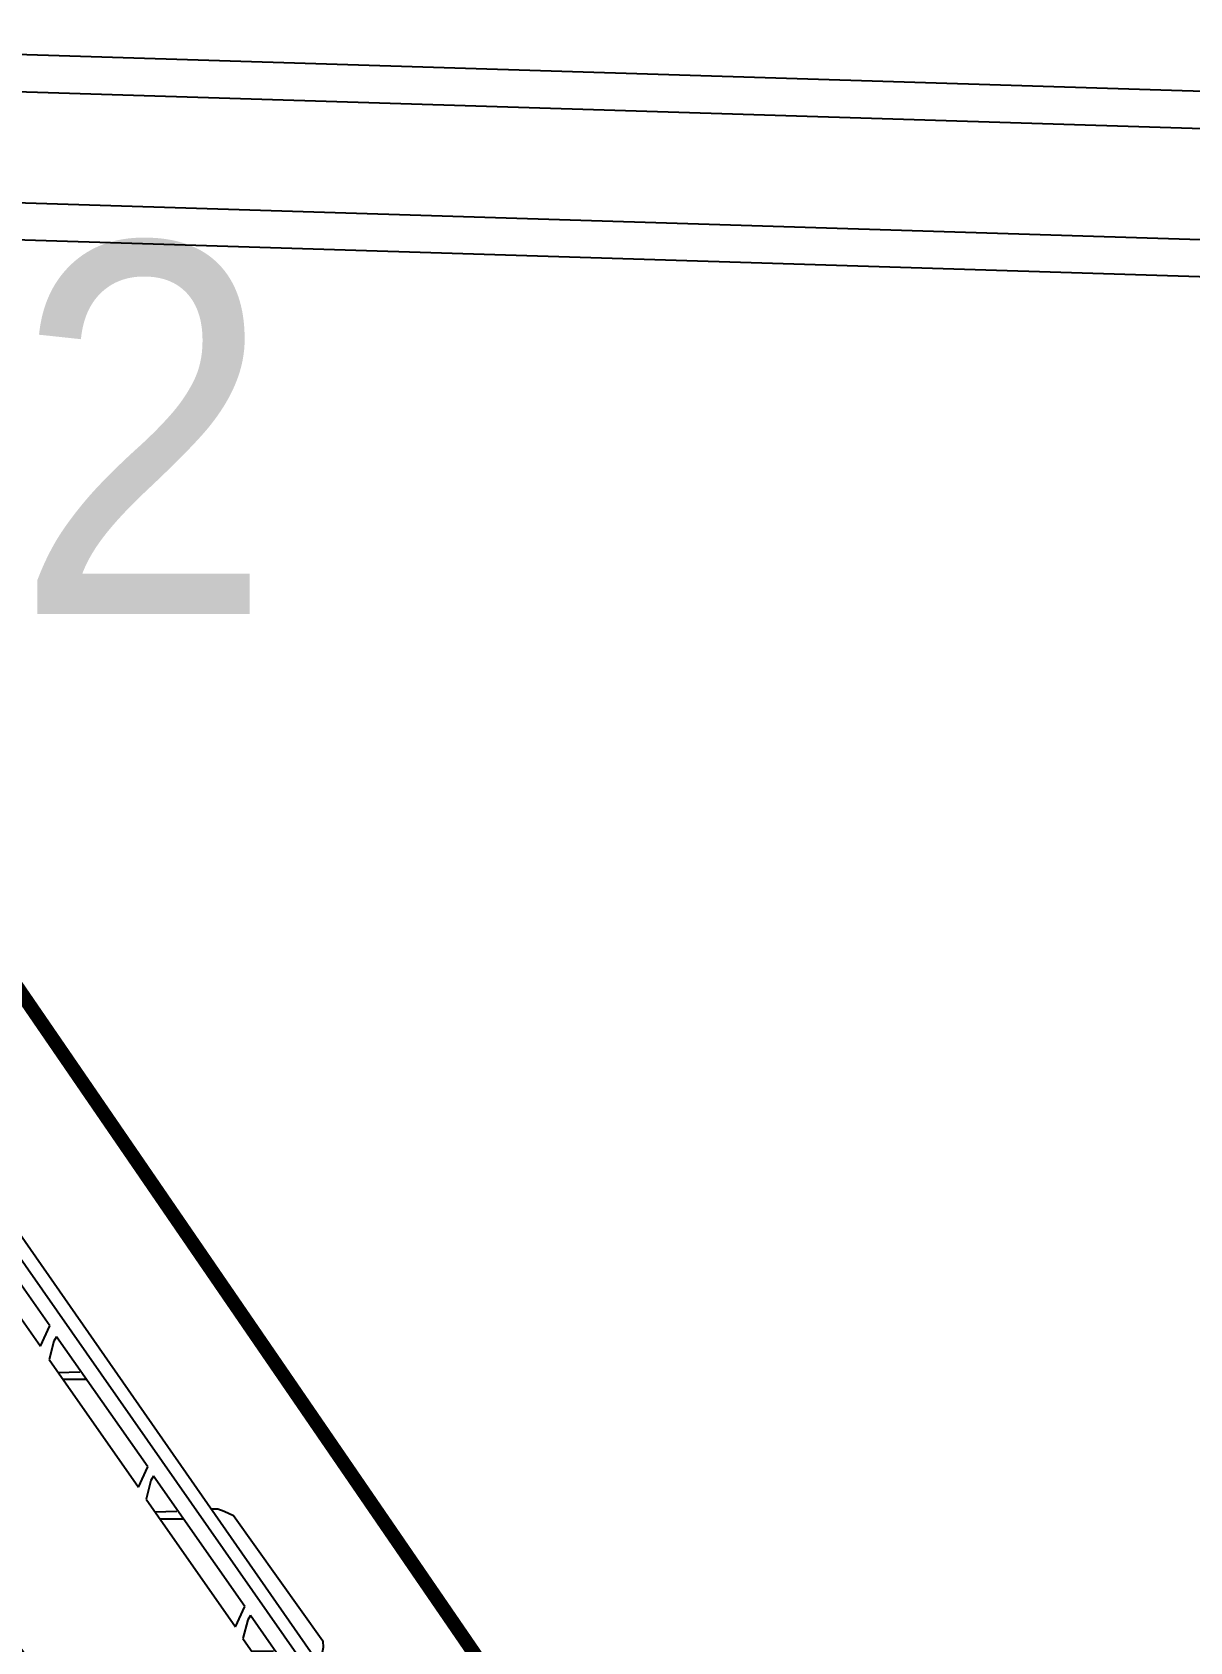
# Model space of a CAD drawing. Header units: millimetres. Extents: x -257704 to 345913, y -114363 to 98547.
# Drawn here: x 223320 to 229560, y -6553 to 2125 of the extents above; entities that cross this region are included whole.
import ezdxf
from ezdxf.enums import TextEntityAlignment as Align

# ---------------------------------------------------------------- set-up
doc = ezdxf.new("R2010")
doc.units = ezdxf.units.MM
doc.header["$LTSCALE"] = 100
doc.header["$MEASUREMENT"] = 0
for name, color, linetype in [('01-BXAS-mat bang tong the san duong$0$A-FUR', 252, 'Continuous'), ('L1-DRAINAGE-LONG_DITCH', 25, 'Continuous'), ('VACH SON PHAN LAN', 7, 'Continuous')]:
    doc.layers.add(name, color=color, linetype=linetype)
doc.styles.add('3A', font='arial.ttf', dxfattribs={"width": 0.9, "height": 3})

# ---------------------------------------------------------------- blocks, each defined once
blk = doc.blocks.new('XE')
at = {"layer": '01-BXAS-mat bang tong the san duong$0$A-FUR'}
for p, q in [((610774.0994550973, 1198014.773549989, -5.212088733334792e-06), (610768.2489066847, 1198004.641243504, -5.212132499340223e-06)), ((610776.2635292388, 1198013.525064123, -5.212095455593171e-06), (610774.0994550973, 1198014.773549989, -5.212088733334792e-06)), ((610774.097405405, 1198014.549811596, -5.212089758352139e-06), (610768.409589322, 1198004.699334048, -5.212132307011172e-06)), ((610774.0020555692, 1198014.604868046, -5.212089461948245e-06), (610776.1659420816, 1198013.35649052, -5.212096183623361e-06)), ((610774.1788715214, 1198014.163248725, -5.212091568494761e-06), (610774.131535417, 1198013.738450954, -5.21209349460903e-06)), ((610774.1788715214, 1198014.163248725, -5.212091568494761e-06), (610774.2987727704, 1198014.132518597, -5.212091568494761e-06)), ((610774.2987727704, 1198014.132518597, -5.21209176466333e-06), (610774.3584740718, 1198014.114212175, -5.21209176466333e-06)), ((610774.2987727704, 1198014.132518597, -5.21209176466333e-06), (610774.2987727704, 1198014.132518597, -5.21209176466333e-06)), ((610774.308536293, 1198014.219721894, -5.212091369288245e-06), (610774.366740713, 1198014.198584395, -5.212091369288245e-06)), ((610774.308536293, 1198014.219721894, -5.212091369288245e-06), (610774.308536293, 1198014.219721894, -5.212091369288245e-06)), ((610774.6947033032, 1198013.984887658, -5.212092624088512e-06), (610774.308536293, 1198014.219721894, -5.212091369288245e-06)), ((610774.3584740718, 1198014.114212175, -5.212091876120442e-06), (610774.4201712547, 1198014.099063145, -5.212091876120442e-06)), ((610774.3584740718, 1198014.114212175, -5.212091876120442e-06), (610774.3584740718, 1198014.114212175, -5.212091876120442e-06)), ((610774.366740713, 1198014.198584395, -5.212091493037571e-06), (610774.4246284645, 1198014.177168576, -5.212091493037571e-06)), ((610774.366740713, 1198014.198584395, -5.212091493037571e-06), (610774.366740713, 1198014.198584395, -5.212091493037571e-06)), ((610774.4201712547, 1198014.099063145, -5.212091974018966e-06), (610774.4794119046, 1198014.081025397, -5.212091974018966e-06)), ((610774.4201712547, 1198014.099063145, -5.212091974018966e-06), (610774.4201712547, 1198014.099063145, -5.212091974018966e-06)), ((610774.4246284645, 1198014.177168576, -5.212091617917215e-06), (610774.4837928895, 1198014.150532315, -5.212091617917215e-06)), ((610774.4246284645, 1198014.177168576, -5.212091617917215e-06), (610774.4246284645, 1198014.177168576, -5.212091617917215e-06)), ((610774.4837928895, 1198014.150532315, -5.212091767323747e-06), (610774.4837928895, 1198014.150532315, -5.212091767323747e-06)), ((610774.4837928895, 1198014.150532315, -5.212091767323747e-06), (610774.5401837595, 1198014.126285419, -5.212091767323747e-06)), ((610774.5401837595, 1198014.126285419, -5.212091904495605e-06), (610774.5956629725, 1198014.101798551, -5.212091904495605e-06)), ((610774.5956629725, 1198014.101798551, -5.212092042347743e-06), (610774.7508697044, 1198014.016165215, -5.212092042347743e-06)), ((610774.5956629725, 1198014.101798551, -5.212092042347743e-06), (610774.5956629725, 1198014.101798551, -5.212092042347743e-06)), ((610773.2218600675, 1198012.84332067, -5.212097180059997e-06), (610773.9046421808, 1198014.043179434, -5.212091992704096e-06)), ((610773.4795715855, 1198013.933788709, -5.212092298434027e-06), (610773.5295488668, 1198013.968028382, -5.212092298434027e-06)), ((610773.5295488668, 1198013.968028382, -5.212092164457655e-06), (610773.5707915628, 1198013.977316058, -5.212092164457655e-06)), ((610773.5707915628, 1198013.977316058, -5.212092140874552e-06), (610773.644064742, 1198013.984879539, -5.212092140874552e-06)), ((610773.9046421808, 1198014.043179434, -5.212091992704096e-06), (610773.9614534015, 1198013.989974465, -5.212091992704096e-06)), ((610773.9614534015, 1198013.989974465, -5.212092262858139e-06), (610774.0488024035, 1198013.902882499, -5.212092262858139e-06)), ((610774.4794119046, 1198014.081025397, -5.212092084031779e-06), (610774.4794119046, 1198014.081025397, -5.212092084031779e-06)), ((610774.4794119046, 1198014.081025397, -5.212092084031779e-06), (610774.5392283689, 1198014.062651807, -5.212092084031779e-06)), ((610774.5392283689, 1198014.062651807, -5.212092195849966e-06), (610774.6947033032, 1198013.984887658, -5.212092195849966e-06)), ((610774.6947033032, 1198013.984887658, -5.212092624088512e-06), (610774.6947033032, 1198013.984887658, -5.212092624088512e-06)), ((610774.7508697044, 1198014.016165215, -5.212092506547185e-06), (610774.8053798559, 1198013.988693759, -5.212092506547185e-06)), ((610774.7508697044, 1198014.016165215, -5.212092506547185e-06), (610774.7508697044, 1198014.016165215, -5.212092506547185e-06)), ((610774.8053798559, 1198013.988693759, -5.212092657638706e-06), (610774.8629994052, 1198013.959408753, -5.212092657638706e-06)), ((610774.8053798559, 1198013.988693759, -5.212092657638706e-06), (610774.8053798559, 1198013.988693759, -5.212092657638706e-06)), ((610774.8629994052, 1198013.959408753, -5.212092818479247e-06), (610774.9155136753, 1198013.928779905, -5.212092818479247e-06)), ((610774.8629994052, 1198013.959408753, -5.212092818479247e-06), (610774.8629994052, 1198013.959408753, -5.212092818479247e-06)), ((610772.8447803913, 1198012.817557183, -5.212097124429398e-06), (610773.4795715855, 1198013.933788709, -5.212092298434027e-06)), ((610774.0488024035, 1198013.902882499, -5.21209270247522e-06), (610773.3673867765, 1198012.707031677, -5.212097872082247e-06)), ((610774.0867791421, 1198013.853903027, -5.212092944573545e-06), (610774.1372677675, 1198013.835413685, -5.212092944573545e-06)), ((610774.0867791421, 1198013.853903027, -5.212092944573545e-06), (610774.0867791421, 1198013.853903027, -5.212092944573545e-06)), ((610774.4789347396, 1198013.613723893, -5.212094226642794e-06), (610774.0867791421, 1198013.853903027, -5.212092944573545e-06)), ((610774.1372677675, 1198013.835413685, -5.212093052623953e-06), (610774.1878235614, 1198013.817039506, -5.212093052623953e-06)), ((610774.1878235614, 1198013.817039506, -5.21209316017723e-06), (610774.2380435126, 1198013.798089513, -5.21209316017723e-06)), ((610774.1878235614, 1198013.817039506, -5.21209316017723e-06), (610774.1878235614, 1198013.817039506, -5.21209316017723e-06)), ((610774.9155136753, 1198013.928779905, -5.212092983129356e-06), (610774.9692945015, 1198013.901116472, -5.212092983129356e-06)), ((610774.9155136753, 1198013.928779905, -5.212092983129356e-06), (610774.9155136753, 1198013.928779905, -5.212092983129356e-06)), ((610774.9692945015, 1198013.901116472, -5.2120931347651e-06), (610774.9692945015, 1198013.901116472, -5.2120931347651e-06)), ((610774.9692945015, 1198013.901116472, -5.2120931347651e-06), (610775.0196209128, 1198013.868059558, -5.2120931347651e-06)), ((610775.0196209128, 1198013.868059558, -5.212093309540974e-06), (610775.072250346, 1198013.837363542, -5.212093309540974e-06)), ((610775.072250346, 1198013.837363542, -5.212093474552157e-06), (610775.1261084581, 1198013.801629415, -5.212093474552157e-06)), ((610775.072250346, 1198013.837363542, -5.212093474552157e-06), (610775.072250346, 1198013.837363542, -5.212093474552157e-06)), ((610773.9189286854, 1198013.677825521, -5.212093674633662e-06), (610773.7072303715, 1198013.669074017, -5.212093674633662e-06)), ((610773.7399667458, 1198013.749716793, -5.212093262501897e-06), (610773.9593530477, 1198013.748545485, -5.212093262501897e-06)), ((610774.131535417, 1198013.738450954, -5.21209349460903e-06), (610774.2240956604, 1198013.714561428, -5.21209349460903e-06)), ((610774.2240956604, 1198013.714561428, -5.212093646810133e-06), (610774.2761963301, 1198013.698835995, -5.212093646810133e-06)), ((610774.2240956604, 1198013.714561428, -5.212093646810133e-06), (610774.2240956604, 1198013.714561428, -5.212093646810133e-06)), ((610774.2380435126, 1198013.798089513, -5.212093270216161e-06), (610774.2884841436, 1198013.779782502, -5.212093270216161e-06)), ((610774.2380435126, 1198013.798089513, -5.212093270216161e-06), (610774.2380435126, 1198013.798089513, -5.212093270216161e-06)), ((610774.2761963301, 1198013.698835995, -5.212093742929402e-06), (610774.3296403701, 1198013.685413819, -5.212093742929402e-06)), ((610774.2884841436, 1198013.779782502, -5.212093377408364e-06), (610774.2884841436, 1198013.779782502, -5.212093377408364e-06)), ((610774.2884841436, 1198013.779782502, -5.212093377408364e-06), (610774.3401246335, 1198013.756917207, -5.212093377408364e-06)), ((610774.3296403701, 1198013.685413819, -5.212093829106054e-06), (610774.3296403701, 1198013.685413819, -5.212093829106054e-06)), ((610774.3296403701, 1198013.685413819, -5.212093829106054e-06), (610774.4789347396, 1198013.613723893, -5.212093829106054e-06)), ((610774.3401246335, 1198013.756917207, -5.212093506055706e-06), (610774.3883390574, 1198013.735587143, -5.212093506055706e-06)), ((610774.3883390574, 1198013.735587143, -5.212093626084347e-06), (610774.5348699897, 1198013.658100725, -5.212093626084347e-06)), ((610774.3883390574, 1198013.735587143, -5.212093626084347e-06), (610774.3883390574, 1198013.735587143, -5.212093626084347e-06)), ((610774.5848984352, 1198013.632471521, -5.212094189506148e-06), (610774.7025980407, 1198013.730703199, -5.212094189506148e-06)), ((610774.7025980407, 1198013.730703199, -5.212093793300291e-06), (610774.7526936547, 1198013.705189159, -5.212093793300291e-06)), ((610774.7526936547, 1198013.705189159, -5.212093933381643e-06), (610774.7984133154, 1198013.678523254, -5.212093933381643e-06)), ((610774.7526936547, 1198013.705189159, -5.212093933381643e-06), (610774.7526936547, 1198013.705189159, -5.212093933381643e-06)), ((610774.7984133154, 1198013.678523254, -5.212094076728338e-06), (610774.8452843691, 1198013.654889932, -5.212094076728338e-06)), ((610774.7984133154, 1198013.678523254, -5.212094076728338e-06), (610774.7984133154, 1198013.678523254, -5.212094076728338e-06)), ((610775.1261084581, 1198013.801629415, -5.212093663232024e-06), (610775.1767420099, 1198013.767776008, -5.212093663232024e-06)), ((610775.1261084581, 1198013.801629415, -5.212093663232024e-06), (610775.1261084581, 1198013.801629415, -5.212093663232024e-06)), ((610775.1767420099, 1198013.767776008, -5.212093841801795e-06), (610775.1767420099, 1198013.767776008, -5.212093841801795e-06)), ((610775.1767420099, 1198013.767776008, -5.212093841801795e-06), (610775.2307152852, 1198013.731974713, -5.212093841801795e-06)), ((610775.2307152852, 1198013.731974713, -5.212094030842735e-06), (610775.2307152852, 1198013.731974713, -5.212094030842735e-06)), ((610775.2307152852, 1198013.731974713, -5.212094030842735e-06), (610775.2793433095, 1198013.695741234, -5.212094030842735e-06)), ((610775.2793433095, 1198013.695741234, -5.212094219402216e-06), (610775.2793433095, 1198013.695741234, -5.212094219402216e-06)), ((610775.2793433095, 1198013.695741234, -5.212094219402216e-06), (610775.3280961429, 1198013.658663266, -5.212094219402216e-06)), ((610770.4455600331, 1198003.431813425, -5.212139057520153e-06), (610776.2635292388, 1198013.525064123, -5.212095455593171e-06)), ((610774.4789347396, 1198013.613723893, -5.212094226642794e-06), (610774.4789347396, 1198013.613723893, -5.212094226642794e-06)), ((610774.5348699897, 1198013.658100725, -5.212094048927665e-06), (610774.5348699897, 1198013.658100725, -5.212094048927665e-06)), ((610774.5348699897, 1198013.658100725, -5.212094048927665e-06), (610774.5848984352, 1198013.632471521, -5.212094048927665e-06)), ((610774.5848984352, 1198013.632471521, -5.212094189506148e-06), (610774.5848984352, 1198013.632471521, -5.212094189506148e-06)), ((610774.8452843691, 1198013.654889932, -5.212094206699595e-06), (610774.888816171, 1198013.625795962, -5.212094206699595e-06)), ((610774.888816171, 1198013.625795962, -5.212094360172056e-06), (610774.888816171, 1198013.625795962, -5.212094360172056e-06)), ((610774.888816171, 1198013.625795962, -5.212094360172056e-06), (610774.9345358317, 1198013.599130057, -5.212094360172056e-06)), ((610774.9345358317, 1198013.599130057, -5.212094503518751e-06), (610774.9108091309, 1198013.446088862, -5.212094503518751e-06)), ((610774.9345358317, 1198013.599130057, -5.212094503518751e-06), (610774.9345358317, 1198013.599130057, -5.212094503518751e-06)), ((610775.6731368072, 1198013.401541178, -5.212095749941496e-06), (610775.320633441, 1198013.587219134, -5.212094736062709e-06)), ((610775.320633441, 1198013.587219134, -5.212094736062709e-06), (610775.3655000286, 1198013.544536534, -5.212094736062709e-06)), ((610775.3280961429, 1198013.658663266, -5.21209441189165e-06), (610775.3805245421, 1198013.620213226, -5.21209441189165e-06)), ((610775.3655000286, 1198013.544536534, -5.212094952461515e-06), (610775.4089465492, 1198013.498360701, -5.212094952461515e-06)), ((610775.3655000286, 1198013.544536534, -5.212094952461515e-06), (610775.3655000286, 1198013.544536534, -5.212094952461515e-06)), ((610775.3805245421, 1198013.620213226, -5.212094612366599e-06), (610775.3805245421, 1198013.620213226, -5.212094612366599e-06)), ((610775.3805245421, 1198013.620213226, -5.212094612366599e-06), (610775.427665331, 1198013.58037135, -5.212094612366599e-06)), ((610775.427665331, 1198013.58037135, -5.212094816787173e-06), (610775.4746046144, 1198013.540183985, -5.212094816787173e-06)), ((610775.427665331, 1198013.58037135, -5.212094816787173e-06), (610775.427665331, 1198013.58037135, -5.212094816787173e-06)), ((610775.4746046144, 1198013.540183985, -5.212095022699139e-06), (610775.5219277348, 1198013.500390103, -5.212095022699139e-06)), ((610775.4746046144, 1198013.540183985, -5.212095022699139e-06), (610775.4746046144, 1198013.540183985, -5.212095022699139e-06)), ((610770.399424465, 1198003.570729565, -5.212138399253568e-06), (610776.0532399601, 1198013.42152663, -5.212095833460836e-06)), ((610774.9108091309, 1198013.446088862, -5.212095194361644e-06), (610774.9108091309, 1198013.446088862, -5.212095194361644e-06)), ((610774.9108091309, 1198013.446088862, -5.212095194361644e-06), (610774.9549167472, 1198013.416659049, -5.212095194361644e-06)), ((610774.9549167472, 1198013.416659049, -5.212095349639479e-06), (610775.001855441, 1198013.385732354, -5.212095349639479e-06)), ((610775.001855441, 1198013.385732354, -5.212095513085978e-06), (610775.001855441, 1198013.385732354, -5.212095513085978e-06)), ((610775.001855441, 1198013.385732354, -5.212095513085978e-06), (610775.0443510129, 1198013.353538632, -5.212095513085978e-06)), ((610775.4089465492, 1198013.498360701, -5.212095184224283e-06), (610775.454388951, 1198013.455342259, -5.212095184224283e-06)), ((610775.4089465492, 1198013.498360701, -5.212095184224283e-06), (610775.4089465492, 1198013.498360701, -5.212095184224283e-06)), ((610775.4547901753, 1198013.456037122, -5.212095399427038e-06), (610775.6023049793, 1198013.35085424, -5.212095399427038e-06)), ((610775.5219277348, 1198013.500390103, -5.212095226983657e-06), (610775.6731368072, 1198013.401541178, -5.212095226983657e-06)), ((610775.5219277348, 1198013.500390103, -5.212095226983657e-06), (610775.5219277348, 1198013.500390103, -5.212095226983657e-06)), ((610775.6731368072, 1198013.401541178, -5.212095749941496e-06), (610775.6731368072, 1198013.401541178, -5.212095749941496e-06)), ((610775.0443510129, 1198013.353538632, -5.212095680294953e-06), (610775.0866546074, 1198013.322074236, -5.212095680294953e-06)), ((610775.0443510129, 1198013.353538632, -5.212095680294953e-06), (610775.0443510129, 1198013.353538632, -5.212095680294953e-06)), ((610775.0803438881, 1198013.244402017, -5.212096197332191e-06), (610775.1183391694, 1198013.204492383, -5.212096197332191e-06)), ((610775.0803438881, 1198013.244402017, -5.212096197332191e-06), (610775.0803438881, 1198013.244402017, -5.212096197332191e-06)), ((610775.4394788244, 1198013.053158484, -5.212097239788205e-06), (610775.0803438881, 1198013.244402017, -5.212096197332191e-06)), ((610775.0866546074, 1198013.322074236, -5.212095844071104e-06), (610775.0866546074, 1198013.322074236, -5.212095844071104e-06)), ((610775.0866546074, 1198013.322074236, -5.212095844071104e-06), (610775.131866094, 1198013.288450801, -5.212095844071104e-06)), ((610775.131866094, 1198013.288450801, -5.212096019087668e-06), (610775.1727496216, 1198013.253493171, -5.212096019087668e-06)), ((610775.1727496216, 1198013.253493171, -5.212096198227783e-06), (610775.1727496216, 1198013.253493171, -5.212096198227783e-06)), ((610775.1727496216, 1198013.253493171, -5.212096198227783e-06), (610775.2139689917, 1198013.219111355, -5.212096198227783e-06)), ((610775.2240423431, 1198013.098082968, -5.212096934505173e-06), (610775.6645062504, 1198013.284167887, -5.212096934505173e-06)), ((610775.6023049793, 1198013.35085424, -5.212095949727072e-06), (610775.6458666627, 1198013.304611238, -5.212095949727072e-06)), ((610775.6454654384, 1198013.303916375, -5.212096184852341e-06), (610775.6645062504, 1198013.284167887, -5.212096184852341e-06)), ((610775.6454654384, 1198013.303916375, -5.212096184852341e-06), (610775.6454654384, 1198013.303916375, -5.212096184852341e-06)), ((610775.1183391694, 1198013.204492383, -5.21209639784893e-06), (610775.1183391694, 1198013.204492383, -5.21209639784893e-06)), ((610775.1183391694, 1198013.204492383, -5.21209639784893e-06), (610775.1575626583, 1198013.166953176, -5.21209639784893e-06)), ((610775.1575626583, 1198013.166953176, -5.212096588061978e-06), (610775.1955579396, 1198013.127043543, -5.212096588061978e-06)), ((610775.195959164, 1198013.127738405, -5.212096785577291e-06), (610775.2244435675, 1198013.09877783, -5.212096785577291e-06)), ((610775.2139689917, 1198013.219111355, -5.212096374882242e-06), (610775.2548525193, 1198013.184153725, -5.212096374882242e-06)), ((610775.2139689917, 1198013.219111355, -5.212096374882242e-06), (610775.2139689917, 1198013.219111355, -5.212096374882242e-06)), ((610775.2548525193, 1198013.184153725, -5.212096554022356e-06), (610775.2958032154, 1198013.149311257, -5.212096554022356e-06)), ((610775.2548525193, 1198013.184153725, -5.212096554022356e-06), (610775.2548525193, 1198013.184153725, -5.212096554022356e-06)), ((610775.2958032154, 1198013.149311257, -5.212096732665339e-06), (610775.4394788244, 1198013.053158484, -5.212096732665339e-06)), ((610775.5034890352, 1198013.063817574, -5.212097220408411e-06), (610774.8084438414, 1198011.875836672, -5.212102347646655e-06)), ((610774.9903455727, 1198011.823021593, -5.212102673658479e-06), (610775.6881788144, 1198013.014189606, -5.212097533090421e-06)), ((610775.4394788244, 1198013.053158484, -5.212097239788205e-06), (610775.4394788244, 1198013.053158484, -5.212097239788205e-06)), ((610775.6136985527, 1198013.036794343, -5.212097395112594e-06), (610775.5034890352, 1198013.063817574, -5.212097395112594e-06)), ((610775.7281765676, 1198012.99132642, -5.212097656362754e-06), (610775.6536963059, 1198013.013931157, -5.212097656362754e-06)), ((610772.8350002472, 1198012.765254371, -5.212097359759168e-06), (610772.8447803913, 1198012.817557183, -5.212097359759168e-06)), ((610773.2218600675, 1198012.84332067, -5.212097180059997e-06), (610773.3673867765, 1198012.707031677, -5.212097180059997e-06)), ((610775.3734989003, 1198012.838827817, -5.212098192204962e-06), (610775.4628650224, 1198012.656195219, -5.212098192204962e-06)), ((610775.5163422222, 1198012.724861926, -5.212098780627093e-06), (610775.4145388636, 1198012.909192323, -5.212098780627093e-06)), ((610772.4801267529, 1198011.558745492, -5.212102728720052e-06), (610773.1629088662, 1198012.758604256, -5.21209754136415e-06)), ((610772.8512320135, 1198012.715742592, -5.212097594277644e-06), (610772.8350002472, 1198012.765254371, -5.212097594277644e-06)), ((610772.883619929, 1198012.667898742, -5.212097828593019e-06), (610772.8512320135, 1198012.715742592, -5.212097828593019e-06)), ((610773.1629088662, 1198012.758604256, -5.21209754136415e-06), (610773.3090334934, 1198012.621755299, -5.21209754136415e-06)), ((610774.097781195, 1198012.739559786, -5.212098059511926e-06), (610773.9149608373, 1198012.422941281, -5.212099427130172e-06)), ((610774.3873916724, 1198012.572334276, -5.212098959793219e-06), (610774.097781195, 1198012.739559786, -5.212098959793219e-06)), ((610775.8077971276, 1198012.737191234, -5.212098858402107e-06), (610775.8419061189, 1198012.698805883, -5.212098858402107e-06)), ((610775.8419061189, 1198012.698805883, -5.212099050138263e-06), (610775.8651669336, 1198012.657561258, -5.212099050138263e-06)), ((610775.8651669336, 1198012.657561258, -5.212099249986556e-06), (610775.8754970588, 1198012.621097397, -5.212099249986556e-06)), ((610773.3090334934, 1198012.621755299, -5.212098236229678e-06), (610772.6128986325, 1198011.399879295, -5.212103518393202e-06)), ((610774.2045713149, 1198012.255715771, -5.212100327411465e-06), (610774.3873916724, 1198012.572334276, -5.212098959793219e-06)), ((610775.8754970588, 1198012.621097397, -5.212099421953588e-06), (610775.2142332497, 1198011.454853859, -5.212104465081749e-06)), ((610773.1771953709, 1198012.393250343, -5.212099223293716e-06), (610772.965497057, 1198012.384498838, -5.212099223293716e-06)), ((610772.9982334313, 1198012.465141614, -5.212098811161951e-06), (610773.2176197331, 1198012.463970306, -5.212098811161951e-06)), ((610774.2045713149, 1198012.255715771, -5.212100327411465e-06), (610773.9149608373, 1198012.422941281, -5.212100327411465e-06)), ((610774.9903455727, 1198011.823021593, -5.212102673658479e-06), (610774.8084438414, 1198011.875836672, -5.212102673658479e-06)), ((610774.7637598899, 1198011.782667413, -5.212102754286483e-06), (610774.0535333323, 1198010.56892817, -5.212107992644649e-06)), ((610774.2486122582, 1198010.538446415, -5.212108222318534e-06), (610774.9464454998, 1198011.729614427, -5.212103081750476e-06)), ((610774.9464454998, 1198011.729614427, -5.212103081750476e-06), (610774.7637598899, 1198011.782667413, -5.212103081750476e-06)), ((610772.6128986325, 1198011.399879295, -5.212103518393202e-06), (610772.4801267529, 1198011.558745492, -5.212103518393202e-06)), ((610774.6317655856, 1198011.554252638, -5.212103740865016e-06), (610774.7211317078, 1198011.37162004, -5.212103740865016e-06)), ((610774.7746089078, 1198011.440286747, -5.212104329287147e-06), (610774.672805549, 1198011.624617144, -5.212104329287147e-06)), ((610771.7275939039, 1198010.255467076, -5.212108358167828e-06), (610772.4103760172, 1198011.45532584, -5.212103170811928e-06)), ((610772.4103760172, 1198011.45532584, -5.212103170811928e-06), (610772.4671872378, 1198011.402120871, -5.212103170811928e-06)), ((610772.4671872378, 1198011.402120871, -5.212103440965971e-06), (610772.5545362398, 1198011.315028904, -5.212103440965971e-06)), ((610772.7351414964, 1198011.441005905, -5.21210338613874e-06), (610772.5523211389, 1198011.124387399, -5.212104753756986e-06)), ((610773.1223391566, 1198011.217432065, -5.212104589778936e-06), (610772.7351414964, 1198011.441005905, -5.21210338613874e-06)), ((610775.1021599902, 1198011.403590426, -5.212104648505522e-06), (610775.047939543, 1198011.417537976, -5.212104648505522e-06)), ((610775.1719439564, 1198011.410691374, -5.212104648102469e-06), (610775.1021599902, 1198011.403590426, -5.212104648102469e-06)), ((610775.2142332497, 1198011.454853859, -5.212104465081749e-06), (610775.1719439564, 1198011.410691374, -5.212104465081749e-06)), ((610772.5545362398, 1198011.315028904, -5.212103880583051e-06), (610771.9272575922, 1198010.21244785, -5.212108647445622e-06)), ((610772.9395187992, 1198010.900813559, -5.212105957397182e-06), (610773.1223391566, 1198011.217432065, -5.212104589778936e-06)), ((610772.4246625218, 1198011.089971927, -5.212104852741494e-06), (610772.2129642079, 1198011.081220422, -5.212104852741494e-06)), ((610772.2457005822, 1198011.161863198, -5.212104440609729e-06), (610772.465086884, 1198011.16069189, -5.212104440609729e-06)), ((610772.9395187992, 1198010.900813559, -5.212105957397182e-06), (610772.5523211389, 1198011.124387399, -5.212104753756986e-06)), ((610773.6001964444, 1198010.941509973, -5.212106075243069e-06), (610773.4173760869, 1198010.624891468, -5.212107442861316e-06)), ((610773.889806922, 1198010.774284463, -5.212106975524363e-06), (610773.6001964444, 1198010.941509973, -5.212106975524363e-06)), ((610773.7069865644, 1198010.457665958, -5.212108343142609e-06), (610773.889806922, 1198010.774284463, -5.212106975524363e-06)), ((610773.7069865644, 1198010.457665958, -5.212108343142609e-06), (610773.4173760869, 1198010.624891468, -5.212108343142609e-06)), ((610774.0535333323, 1198010.56892817, -5.212107992644649e-06), (610774.2486122582, 1198010.538446415, -5.212107992644649e-06)), ((610773.9993537441, 1198010.446407322, -5.212108529501548e-06), (610773.3805281636, 1198009.365867923, -5.212113199186609e-06)), ((610773.5070346418, 1198009.235343741, -5.212113856008955e-06), (610774.2138986122, 1198010.471959265, -5.212108511201045e-06)), ((610774.1686230632, 1198010.477108294, -5.212108466725559e-06), (610773.9993537441, 1198010.446407322, -5.212108466725559e-06)), ((610774.2138986122, 1198010.471959265, -5.212108511201045e-06), (610774.1686230632, 1198010.477108294, -5.212108511201045e-06)), ((610771.9272575922, 1198010.21244785, -5.212108647445622e-06), (610771.7275939039, 1198010.255467076, -5.212108647445622e-06)), ((610773.9809457818, 1198010.064422457, -5.212110272626414e-06), (610773.8911805326, 1198010.257164868, -5.212110272626414e-06)), ((610773.9300170311, 1198010.32510696, -5.212109053776978e-06), (610774.0177344052, 1198010.151348448, -5.212109053776978e-06)), ((610770.9750610548, 1198008.95218866, -5.212113987615606e-06), (610771.6578431681, 1198010.152047424, -5.212108800259706e-06)), ((610771.8521722474, 1198010.098635716, -5.212109134734311e-06), (610771.1412788387, 1198008.851245949, -5.212114527091078e-06)), ((610771.6578431681, 1198010.152047424, -5.212108800259706e-06), (610771.7146543887, 1198010.098842455, -5.212108800259706e-06)), ((610771.7146543887, 1198010.098842455, -5.212109070413748e-06), (610771.8521722474, 1198010.098635716, -5.212109070413748e-06)), ((610771.6721296727, 1198009.786693511, -5.212110482189271e-06), (610771.4604313588, 1198009.777942006, -5.212110482189271e-06)), ((610771.4931677332, 1198009.858584782, -5.212110070057506e-06), (610771.7125540349, 1198009.857413474, -5.212110070057506e-06)), ((610773.3805281636, 1198009.365867923, -5.212113199186609e-06), (610773.5070346418, 1198009.235343741, -5.212113199186609e-06)), ((610773.3053512278, 1198009.244495005, -5.212113721103387e-06), (610772.5527420297, 1198007.932261665, -5.212119391579164e-06)), ((610773.4160902142, 1198009.173829878, -5.212114096173337e-06), (610773.3053512278, 1198009.244495005, -5.212114096173337e-06)), ((610772.7545017927, 1198007.932065325, -5.212119485456733e-06), (610773.4613657631, 1198009.168680849, -5.212114140648823e-06)), ((610773.4613657631, 1198009.168680849, -5.212114140648823e-06), (610773.4160902142, 1198009.173829878, -5.212114140648823e-06)), ((610771.1412788387, 1198008.851245949, -5.212114527091078e-06), (610770.9750610548, 1198008.95218866, -5.212114527091078e-06)), ((610773.2284129328, 1198008.761144041, -5.212115902074192e-06), (610773.1386476835, 1198008.953886452, -5.212115902074192e-06)), ((610773.1774841821, 1198009.021828544, -5.212114683224755e-06), (610773.2652015563, 1198008.848070032, -5.212114683224755e-06)), ((610770.2058052536, 1198007.619948502, -5.212119742162223e-06), (610770.8885873668, 1198008.819807266, -5.212114554806323e-06)), ((610770.8885873668, 1198008.819807266, -5.212114554806323e-06), (610770.9453985875, 1198008.766602297, -5.212114554806323e-06)), ((610770.9453985875, 1198008.766602297, -5.212114824960365e-06), (610771.0327475895, 1198008.67951033, -5.212114824960365e-06)), ((610771.0327475895, 1198008.67951033, -5.212115264577446e-06), (610770.3385771331, 1198007.461082305, -5.212120531835374e-06)), ((610770.7239119319, 1198008.526344624, -5.212115824604123e-06), (610770.9432982337, 1198008.525173316, -5.212115824604123e-06)), ((610771.70639903, 1198008.598030598, -5.212115948645974e-06), (610771.5235786727, 1198008.281412093, -5.21211731626422e-06)), ((610771.9960095076, 1198008.430805088, -5.212116848927267e-06), (610771.70639903, 1198008.598030598, -5.212116848927267e-06)), ((610770.9028738715, 1198008.454453353, -5.212116236735888e-06), (610770.6911755576, 1198008.445701848, -5.212116236735888e-06)), ((610771.8131891501, 1198008.114186583, -5.212118216545513e-06), (610771.9960095076, 1198008.430805088, -5.212116848927267e-06)), ((610771.8131891501, 1198008.114186583, -5.212118216545513e-06), (610771.5235786727, 1198008.281412093, -5.212118216545513e-06)), ((610772.5527420297, 1198007.932261665, -5.212119391579164e-06), (610772.7545017927, 1198007.932065325, -5.212119391579164e-06)), ((610772.4775650938, 1198007.810888748, -5.212119913495942e-06), (610771.7834862284, 1198006.600021507, -5.212125146125781e-06)), ((610771.9852459915, 1198006.599825166, -5.212125240003349e-06), (610772.6921099619, 1198007.836440691, -5.21211989519544e-06)), ((610772.6468344128, 1198007.841589719, -5.212119850719954e-06), (610772.4775650938, 1198007.810888748, -5.212119850719954e-06)), ((610772.6921099619, 1198007.836440691, -5.21211989519544e-06), (610772.6468344128, 1198007.841589719, -5.21211989519544e-06)), ((610770.3385771331, 1198007.461082305, -5.212120531835374e-06), (610770.2058052536, 1198007.619948502, -5.212120531835374e-06)), ((610772.4591571315, 1198007.428903882, -5.212121656620809e-06), (610772.3693918823, 1198007.621646293, -5.212121656620809e-06)), ((610772.4082283808, 1198007.689588386, -5.212120437771372e-06), (610772.4959457549, 1198007.515829874, -5.212120437771372e-06)), ((610769.4449109284, 1198006.302189215, -5.21212543415942e-06), (610770.1276930416, 1198007.502047979, -5.21212024680352e-06)), ((610770.1276930416, 1198007.502047979, -5.21212024680352e-06), (610770.1845042623, 1198007.44884301, -5.21212024680352e-06)), ((610770.2718532643, 1198007.361751043, -5.212120956574643e-06), (610769.5693213318, 1198006.128842147, -5.212126286381991e-06)), ((610770.1845042623, 1198007.44884301, -5.212120516957562e-06), (610770.2718532643, 1198007.361751043, -5.212120516957562e-06)), ((610769.9630176066, 1198007.208585337, -5.21212151660132e-06), (610770.1824039086, 1198007.207414029, -5.21212151660132e-06)), ((610768.8377490727, 1198005.920039695, -5.212126906723021e-06), (610769.4891936638, 1198007.048695911, -5.212122031428113e-06)), ((610769.4891936638, 1198007.048695911, -5.212122031428113e-06), (610769.544848218, 1198007.121613092, -5.212122031428113e-06)), ((610769.544848218, 1198007.121613092, -5.21212172271065e-06), (610769.6190512115, 1198007.156593549, -5.21212172271065e-06)), ((610769.6190512115, 1198007.156593549, -5.212121596501347e-06), (610769.7065623163, 1198007.165692935, -5.212121596501347e-06)), ((610770.1419795463, 1198007.136694066, -5.212121928733086e-06), (610769.9302812325, 1198007.127942561, -5.212121928733086e-06)), ((610771.7834862284, 1198006.600021507, -5.212125146125781e-06), (610771.9852459915, 1198006.599825166, -5.212125146125781e-06)), ((610771.7166707686, 1198006.493129461, -5.21212560549314e-06), (610771.0225919032, 1198005.28226222, -5.212130838122979e-06)), ((610771.2243516663, 1198005.282065879, -5.212130932000547e-06), (610771.9312156368, 1198006.518681404, -5.212125587192637e-06)), ((610771.8859400877, 1198006.523830432, -5.212125542717151e-06), (610771.7166707686, 1198006.493129461, -5.212125542717151e-06)), ((610771.9312156368, 1198006.518681404, -5.212125587192637e-06), (610771.8859400877, 1198006.523830432, -5.212125587192637e-06)), ((610771.6473340556, 1198006.371829099, -5.212126129768569e-06), (610771.7350514297, 1198006.198070587, -5.212126129768569e-06)), ((610768.6840166032, 1198004.984429928, -5.212131126156617e-06), (610769.3667987165, 1198006.184288692, -5.212125938800717e-06)), ((610769.3667987165, 1198006.184288692, -5.212125938800717e-06), (610769.4236099372, 1198006.131083723, -5.212125938800717e-06)), ((610769.5693213318, 1198006.128842147, -5.212126286381991e-06), (610769.4449109284, 1198006.302189215, -5.212126286381991e-06)), ((610771.6982628063, 1198006.111144595, -5.212127348618006e-06), (610771.6084975571, 1198006.303887006, -5.212127348618006e-06)), ((610769.5109589392, 1198006.043991756, -5.21212664857184e-06), (610769.000740957, 1198005.144142899, -5.212130539742534e-06)), ((610769.4236099372, 1198006.131083723, -5.212126208954759e-06), (610769.5109589392, 1198006.043991756, -5.212126208954759e-06)), ((610768.8415442058, 1198005.860591346, -5.212127181074865e-06), (610768.8377490727, 1198005.920039695, -5.212127181074865e-06)), ((610769.2021232815, 1198005.89082605, -5.212127208598518e-06), (610769.4215095834, 1198005.889654742, -5.212127208598518e-06)), ((610770.1762489036, 1198005.948031153, -5.212127395189789e-06), (610769.9934285461, 1198005.631412647, -5.212128762808034e-06)), ((610770.4658593811, 1198005.780805643, -5.212128295471082e-06), (610770.1762489036, 1198005.948031153, -5.212128295471082e-06)), ((610771.886825012, 1198005.926253813, -5.212128283337938e-06), (610771.912796202, 1198005.873631873, -5.212128283337938e-06)), ((610768.8533439279, 1198005.808698959, -5.212127424467295e-06), (610768.8415442058, 1198005.860591346, -5.212127424467295e-06)), ((610768.8972580584, 1198005.764094623, -5.212127649239387e-06), (610768.8533439279, 1198005.808698959, -5.212127649239387e-06)), ((610769.3810852212, 1198005.818934779, -5.212127620730282e-06), (610769.1693869072, 1198005.810183274, -5.212127620730282e-06)), ((610770.2830390236, 1198005.464187138, -5.212129663089327e-06), (610770.4658593811, 1198005.780805643, -5.212128295471082e-06)), ((610771.912796202, 1198005.873631873, -5.212128536606421e-06), (610771.9163930004, 1198005.814911147, -5.212128536606421e-06)), ((610771.9163930004, 1198005.814911147, -5.212128807530322e-06), (610771.9177524521, 1198005.720307065, -5.212128807530322e-06)), ((610770.2830390236, 1198005.464187138, -5.212129663089327e-06), (610769.9934285461, 1198005.631412647, -5.212129663089327e-06)), ((610771.9177524521, 1198005.720307065, -5.212129241967839e-06), (610771.2414026031, 1198004.518000047, -5.212134443514502e-06)), ((610770.9557764435, 1198005.175370174, -5.212131297490336e-06), (610770.4540115284, 1198004.297562973, -5.212135091483521e-06)), ((610770.4634573412, 1198003.964306592, -5.212136623997744e-06), (610771.1703213116, 1198005.200922117, -5.212131279189834e-06)), ((610771.1250457625, 1198005.206071145, -5.212131234714349e-06), (610770.9557764435, 1198005.175370174, -5.212131234714349e-06)), ((610771.0225919032, 1198005.28226222, -5.212130838122979e-06), (610771.2243516663, 1198005.282065879, -5.212130838122979e-06)), ((610771.1703213116, 1198005.200922117, -5.212131279189834e-06), (610771.1250457625, 1198005.206071145, -5.212131279189834e-06)), ((610769.000740957, 1198005.144142899, -5.212130539742534e-06), (610768.6840166032, 1198004.984429928, -5.212130539742534e-06)), ((610770.8864397304, 1198005.054069811, -5.212131821765766e-06), (610770.9741571045, 1198004.8803113, -5.212131821765766e-06)), ((610768.6087733231, 1198004.516641584, -5.212133236545479e-06), (610769.0463516851, 1198004.931645768, -5.21213153517602e-06)), ((610768.9239872751, 1198004.912691738, -5.212131565701163e-06), (610768.965240466, 1198004.878207955, -5.212131565701163e-06)), ((610769.3280448972, 1198004.693125195, -5.212132758735329e-06), (610768.9239872751, 1198004.912691738, -5.212131565701163e-06)), ((610768.9239872751, 1198004.912691738, -5.212131565701163e-06), (610768.9239872751, 1198004.912691738, -5.212131565701163e-06)), ((610768.965240466, 1198004.878207955, -5.212131742838783e-06), (610769.0064274957, 1198004.843608427, -5.212131742838783e-06)), ((610769.0463516851, 1198004.931645768, -5.21213153517602e-06), (610769.1133140923, 1198004.86342448, -5.21213153517602e-06)), ((610769.0463516851, 1198004.931645768, -5.21213153517602e-06), (610769.0463516851, 1198004.931645768, -5.21213153517602e-06)), ((610770.9373684811, 1198004.793385308, -5.212133040615204e-06), (610770.8476032319, 1198004.986127719, -5.212133040615204e-06)), ((610769.0064274957, 1198004.843608427, -5.212131920476666e-06), (610769.0479453305, 1198004.809587622, -5.212131920476666e-06)), ((610769.0064274957, 1198004.843608427, -5.212131920476666e-06), (610769.0064274957, 1198004.843608427, -5.212131920476666e-06)), ((610769.0479453305, 1198004.809587622, -5.212132095613235e-06), (610769.0479453305, 1198004.809587622, -5.212132095613235e-06)), ((610769.0479453305, 1198004.809587622, -5.212132095613235e-06), (610769.0890166156, 1198004.775054256, -5.212132095613235e-06)), ((610769.0890166156, 1198004.775054256, -5.212132272894395e-06), (610769.0890166156, 1198004.775054256, -5.212132272894395e-06)), ((610769.0890166156, 1198004.775054256, -5.212132272894395e-06), (610769.1346355415, 1198004.74176048, -5.212132272894395e-06)), ((610769.1133140923, 1198004.86342448, -5.212131878866016e-06), (610769.1133140923, 1198004.86342448, -5.212131878866016e-06)), ((610769.1133140923, 1198004.86342448, -5.212131878866016e-06), (610769.1529794195, 1198004.826162826, -5.212131878866016e-06)), ((610769.1346355415, 1198004.74176048, -5.212132446587055e-06), (610769.1772121002, 1198004.710666445, -5.212132446587055e-06)), ((610769.1529794195, 1198004.826162826, -5.212132068009943e-06), (610769.1913215268, 1198004.78658628, -5.212132068009943e-06)), ((610769.1913215268, 1198004.78658628, -5.212132267159127e-06), (610769.1913215268, 1198004.78658628, -5.212132267159127e-06)), ((610769.1913215268, 1198004.78658628, -5.212132267159127e-06), (610769.3280448972, 1198004.693125195, -5.212132267159127e-06)), ((610769.1772121002, 1198004.710666445, -5.212132608790688e-06), (610769.1772121002, 1198004.710666445, -5.212132608790688e-06)), ((610769.1772121002, 1198004.710666445, -5.212132608790688e-06), (610769.3175741765, 1198004.622496458, -5.212132608790688e-06)), ((610769.3175741765, 1198004.622496458, -5.212133077781165e-06), (610769.3175741765, 1198004.622496458, -5.212133077781165e-06)), ((610769.3175741765, 1198004.622496458, -5.212133077781165e-06), (610769.3647809658, 1198004.591980553, -5.212133077781165e-06)), ((610769.3280448972, 1198004.693125195, -5.212132758735329e-06), (610769.3280448972, 1198004.693125195, -5.212132758735329e-06)), ((610769.3647809658, 1198004.591980553, -5.212133239467519e-06), (610769.3647809658, 1198004.591980553, -5.212133239467519e-06)), ((610769.3647809658, 1198004.591980553, -5.212133239467519e-06), (610769.4090279783, 1198004.563002928, -5.212133239467519e-06)), ((610768.6087733231, 1198004.516641584, -5.212133236545479e-06), (610768.6953283935, 1198004.428160682, -5.212133236545479e-06)), ((610768.6087733231, 1198004.516641584, -5.212133236545479e-06), (610768.6087733231, 1198004.516641584, -5.212133236545479e-06)), ((610769.4090279783, 1198004.563002928, -5.212133392736063e-06), (610769.4561686068, 1198004.532371278, -5.212133392736063e-06)), ((610769.4561686068, 1198004.532371278, -5.212133554922678e-06), (610769.4561686068, 1198004.532371278, -5.212133554922678e-06)), ((610769.4561686068, 1198004.532371278, -5.212133554922678e-06), (610769.5021192275, 1198004.506105363, -5.212133554922678e-06)), ((610769.5021192275, 1198004.506105363, -5.212133696541638e-06), (610769.5021192275, 1198004.506105363, -5.212133696541638e-06)), ((610769.5021192275, 1198004.506105363, -5.212133696541638e-06), (610769.546019006, 1198004.477326221, -5.212133696541638e-06)), ((610769.546019006, 1198004.477326221, -5.212133848740015e-06), (610769.5929787674, 1198004.454168982, -5.212133848740015e-06)), ((610769.5929787674, 1198004.454168982, -5.212133976569053e-06), (610769.5929787674, 1198004.454168982, -5.212133976569053e-06)), ((610769.5929787674, 1198004.454168982, -5.212133976569053e-06), (610769.638929388, 1198004.427903067, -5.212133976569053e-06)), ((610771.144759502, 1198004.480029628, -5.212134573093293e-06), (610771.0539937889, 1198004.49290737, -5.212134573093293e-06)), ((610771.1886480439, 1198004.489647663, -5.212134549214603e-06), (610771.144759502, 1198004.480029628, -5.212134549214603e-06)), ((610771.2414026031, 1198004.518000047, -5.212134443514502e-06), (610771.1886480439, 1198004.489647663, -5.212134443514502e-06)), ((610769.0211195702, 1198004.159058489, -5.212135066280072e-06), (610768.6246848135, 1198004.376110468, -5.2121338882894e-06)), ((610768.6246848135, 1198004.376110468, -5.2121338882894e-06), (610768.6246848135, 1198004.376110468, -5.2121338882894e-06)), ((610768.6246848135, 1198004.376110468, -5.2121338882894e-06), (610768.6720887509, 1198004.33626809, -5.2121338882894e-06)), ((610768.6720887509, 1198004.33626809, -5.212134092833542e-06), (610768.6720887509, 1198004.33626809, -5.212134092833542e-06)), ((610768.6720887509, 1198004.33626809, -5.212134092833542e-06), (610768.7195754263, 1198004.296839107, -5.212134092833542e-06)), ((610768.6953283935, 1198004.428160682, -5.212133682165713e-06), (610768.6953283935, 1198004.428160682, -5.212133682165713e-06)), ((610768.6953283935, 1198004.428160682, -5.212133682165713e-06), (610768.7410287224, 1198004.385606594, -5.212133682165713e-06)), ((610768.7195754263, 1198004.296839107, -5.212134295520173e-06), (610768.7722216202, 1198004.258914209, -5.212134295520173e-06)), ((610768.7195754263, 1198004.296839107, -5.212134295520173e-06), (610768.7195754263, 1198004.296839107, -5.212134295520173e-06)), ((610768.7410287224, 1198004.385606594, -5.212133898359441e-06), (610768.7410287224, 1198004.385606594, -5.212133898359441e-06)), ((610768.7410287224, 1198004.385606594, -5.212133898359441e-06), (610768.7849922882, 1198004.339745495, -5.212133898359441e-06)), ((610768.7849922882, 1198004.339745495, -5.21213412891725e-06), (610768.8302296386, 1198004.297456051, -5.21213412891725e-06)), ((610768.7849922882, 1198004.339745495, -5.21213412891725e-06), (610768.7849922882, 1198004.339745495, -5.21213412891725e-06)), ((610768.8302296386, 1198004.297456051, -5.212134343684087e-06), (610768.8302296386, 1198004.297456051, -5.212134343684087e-06)), ((610768.8302296386, 1198004.297456051, -5.212134343684087e-06), (610768.8760457122, 1198004.254835802, -5.212134343684087e-06)), ((610769.638929388, 1198004.427903067, -5.212134118188013e-06), (610769.638929388, 1198004.427903067, -5.212134118188013e-06)), ((610769.638929388, 1198004.427903067, -5.212134118188013e-06), (610769.6891299991, 1198004.40289332, -5.212134118188013e-06)), ((610769.6891299991, 1198004.40289332, -5.212134256005291e-06), (610769.6891299991, 1198004.40289332, -5.212134256005291e-06)), ((610769.6891299991, 1198004.40289332, -5.212134256005291e-06), (610769.7366684836, 1198004.379405275, -5.212134256005291e-06)), ((610769.7366684836, 1198004.379405275, -5.212134385617943e-06), (610769.7869186783, 1198004.354213623, -5.212134385617943e-06)), ((610769.7869186783, 1198004.354213623, -5.212134524292206e-06), (610769.7869186783, 1198004.354213623, -5.212134524292206e-06)), ((610769.7869186783, 1198004.354213623, -5.212134524292206e-06), (610769.8360450263, 1198004.33350345, -5.212134524292206e-06)), ((610769.8360450263, 1198004.33350345, -5.212134641898551e-06), (610769.8360450263, 1198004.33350345, -5.212134641898551e-06)), ((610769.8360450263, 1198004.33350345, -5.212134641898551e-06), (610769.884443752, 1198004.312594942, -5.212134641898551e-06)), ((610769.884443752, 1198004.312594942, -5.212134760079056e-06), (610769.884443752, 1198004.312594942, -5.212134760079056e-06)), ((610769.884443752, 1198004.312594942, -5.212134760079056e-06), (610769.9361660657, 1198004.290247321, -5.212134760079056e-06)), ((610769.9361660657, 1198004.290247321, -5.212134886390289e-06), (610769.9868802775, 1198004.272315019, -5.212134886390289e-06)), ((610769.9485588295, 1198004.35689005, -5.212134586508196e-06), (610770.0021179636, 1198004.343934766, -5.212134586508196e-06)), ((610770.2946655006, 1198004.14308344, -5.212135726424326e-06), (610769.9485588295, 1198004.35689005, -5.212134586508196e-06)), ((610769.9485588295, 1198004.35689005, -5.212134586508196e-06), (610769.9485588295, 1198004.35689005, -5.212134586508196e-06)), ((610770.0021179636, 1198004.343934766, -5.212134670596933e-06), (610770.0021179636, 1198004.343934766, -5.212134670596933e-06)), ((610770.0021179636, 1198004.343934766, -5.212134670596933e-06), (610770.0542381334, 1198004.328730751, -5.212134670596933e-06)), ((610770.0542381334, 1198004.328730751, -5.212134764334203e-06), (610770.1077972675, 1198004.315775468, -5.212134764334203e-06)), ((610770.1077972675, 1198004.315775468, -5.212134848422939e-06), (610770.1077972675, 1198004.315775468, -5.212134848422939e-06)), ((610770.1077972675, 1198004.315775468, -5.212134848422939e-06), (610770.1471190696, 1198004.305583705, -5.212134848422939e-06)), ((610770.1471190696, 1198004.305583705, -5.212134913278423e-06), (610770.1137528948, 1198003.671063225, -5.212137807522866e-06)), ((610770.1471190696, 1198004.305583705, -5.212134913278423e-06), (610770.1471190696, 1198004.305583705, -5.212134913278423e-06)), ((610770.4540115284, 1198004.297562973, -5.212135091483521e-06), (610770.4634573412, 1198003.964306592, -5.212136623997744e-06)), ((610768.7722216202, 1198004.258914209, -5.212134493687423e-06), (610768.7722216202, 1198004.258914209, -5.212134493687423e-06)), ((610768.7722216202, 1198004.258914209, -5.212134493687423e-06), (610768.821411904, 1198004.222196936, -5.212134493687423e-06)), ((610768.821411904, 1198004.222196936, -5.21213468472447e-06), (610768.8703542695, 1198004.18638919, -5.21213468472447e-06)), ((610768.8703542695, 1198004.18638919, -5.212134871476589e-06), (610769.0221093488, 1198004.094778089, -5.212134871476589e-06)), ((610768.8703542695, 1198004.18638919, -5.212134871476589e-06), (610768.8703542695, 1198004.18638919, -5.212134871476589e-06)), ((610768.8760457122, 1198004.254835802, -5.212134560234537e-06), (610769.0211195702, 1198004.159058489, -5.212134560234537e-06)), ((610769.0211195702, 1198004.159058489, -5.212135066280072e-06), (610769.0211195702, 1198004.159058489, -5.212135066280072e-06)), ((610769.9868802775, 1198004.272315019, -5.212134991990326e-06), (610769.9868802775, 1198004.272315019, -5.212134991990326e-06)), ((610769.9868802775, 1198004.272315019, -5.212134991990326e-06), (610770.0372636843, 1198004.253803993, -5.212134991990326e-06)), ((610770.0372636843, 1198004.253803993, -5.212135100091678e-06), (610770.0879778961, 1198004.235871691, -5.212135100091678e-06)), ((610770.0372636843, 1198004.253803993, -5.212135100091678e-06), (610770.0372636843, 1198004.253803993, -5.212135100091678e-06)), ((610770.0879778961, 1198004.235871691, -5.212135205691715e-06), (610770.1386259468, 1198004.217823644, -5.212135205691715e-06)), ((610770.0879778961, 1198004.235871691, -5.212135205691715e-06), (610770.0879778961, 1198004.235871691, -5.212135205691715e-06)), ((610770.1386259468, 1198004.217823644, -5.212135311792015e-06), (610770.2946655006, 1198004.14308344, -5.212135311792015e-06)), ((610769.0221093488, 1198004.094778089, -5.212135361496695e-06), (610769.0221093488, 1198004.094778089, -5.212135361496695e-06)), ((610769.0221093488, 1198004.094778089, -5.212135361496695e-06), (610769.0731521401, 1198004.061301665, -5.212135361496695e-06)), ((610769.0731521401, 1198004.061301665, -5.212135538526384e-06), (610769.1273200368, 1198004.026038894, -5.212135538526384e-06)), ((610769.0731521401, 1198004.061301665, -5.212135538526384e-06), (610769.0731521401, 1198004.061301665, -5.212135538526384e-06)), ((610769.1273200368, 1198004.026038894, -5.212135725187589e-06), (610769.1273200368, 1198004.026038894, -5.212135725187589e-06)), ((610769.1273200368, 1198004.026038894, -5.212135725187589e-06), (610769.1800995911, 1198003.99586948, -5.212135725187589e-06)), ((610770.2946655006, 1198004.14308344, -5.212135726424326e-06), (610770.2946655006, 1198004.14308344, -5.212135726424326e-06)), ((610769.1800995911, 1198003.99586948, -5.212135887853194e-06), (610769.1800995911, 1198003.99586948, -5.212135887853194e-06)), ((610769.1800995911, 1198003.99586948, -5.212135887853194e-06), (610769.2309440479, 1198003.963120679, -5.212135887853194e-06)), ((610769.2309440479, 1198003.963120679, -5.21213606145494e-06), (610769.2309440479, 1198003.963120679, -5.21213606145494e-06)), ((610769.2309440479, 1198003.963120679, -5.21213606145494e-06), (610769.2847327427, 1198003.936059941, -5.21213606145494e-06)), ((610769.2847327427, 1198003.936059941, -5.212136210330625e-06), (610769.3376280416, 1198003.905824366, -5.212136210330625e-06)), ((610769.3376280416, 1198003.905824366, -5.212136373352955e-06), (610769.3376280416, 1198003.905824366, -5.212136373352955e-06)), ((610769.3376280416, 1198003.905824366, -5.212136373352955e-06), (610769.3955009534, 1198003.877043294, -5.212136373352955e-06)), ((610769.3955009534, 1198003.877043294, -5.212136531999441e-06), (610769.4501330154, 1198003.850114729, -5.212136531999441e-06)), ((610769.3955009534, 1198003.877043294, -5.212136531999441e-06), (610769.3955009534, 1198003.877043294, -5.212136531999441e-06)), ((610769.4501330154, 1198003.850114729, -5.212136680657689e-06), (610769.4501330154, 1198003.850114729, -5.212136680657689e-06)), ((610769.4501330154, 1198003.850114729, -5.212136680657689e-06), (610769.5081216719, 1198003.821267496, -5.212136680657689e-06)), ((610769.5081216719, 1198003.821267496, -5.212136839660898e-06), (610769.5081216719, 1198003.821267496, -5.212136839660898e-06)), ((610769.5081216719, 1198003.821267496, -5.212136839660898e-06), (610769.5638124578, 1198003.797265702, -5.212136839660898e-06)), ((610769.5638124578, 1198003.797265702, -5.21213697538621e-06), (610769.6202970275, 1198003.773577987, -5.21213697538621e-06)), ((610769.5638124578, 1198003.797265702, -5.21213697538621e-06), (610769.5638124578, 1198003.797265702, -5.21213697538621e-06)), ((610769.6202970275, 1198003.773577987, -5.212137110037099e-06), (610769.6798073865, 1198003.74739288, -5.212137110037099e-06)), ((610770.0164134692, 1198003.604911783, -5.212138066006053e-06), (610769.6784422257, 1198003.81575728, -5.212136943417294e-06)), ((610769.6784422257, 1198003.81575728, -5.212136943417294e-06), (610769.737838027, 1198003.798237184, -5.212136943417294e-06)), ((610769.6798073865, 1198003.74739288, -5.212137257534264e-06), (610769.6798073865, 1198003.74739288, -5.212137257534264e-06)), ((610769.6798073865, 1198003.74739288, -5.212137257534264e-06), (610769.7378798196, 1198003.726483036, -5.212137257534264e-06)), ((610769.737838027, 1198003.798237184, -5.212137051127888e-06), (610769.737838027, 1198003.798237184, -5.212137051127888e-06)), ((610769.737838027, 1198003.798237184, -5.212137051127888e-06), (610769.7995493144, 1198003.783693294, -5.212137051127888e-06)), ((610769.7378798196, 1198003.726483036, -5.212137380178845e-06), (610769.7961507358, 1198003.705920425, -5.212137380178845e-06)), ((610769.7378798196, 1198003.726483036, -5.212137380178845e-06), (610769.7378798196, 1198003.726483036, -5.212137380178845e-06)), ((610769.7995493144, 1198003.783693294, -5.212137146258014e-06), (610769.8595238387, 1198003.765842394, -5.212137146258014e-06)), ((610769.7995493144, 1198003.783693294, -5.212137146258014e-06), (610769.7995493144, 1198003.783693294, -5.212137146258014e-06)), ((610769.8595238387, 1198003.765842394, -5.212137255752223e-06), (610769.8595238387, 1198003.765842394, -5.212137255752223e-06)), ((610769.8595238387, 1198003.765842394, -5.212137255752223e-06), (610770.0253034096, 1198003.692291455, -5.212137255752223e-06)), ((610769.7961507358, 1198003.705920425, -5.212137501322638e-06), (610769.8542727527, 1198003.684828676, -5.212137501322638e-06)), ((610769.7961507358, 1198003.705920425, -5.212137501322638e-06), (610769.7961507358, 1198003.705920425, -5.212137501322638e-06)), ((610769.8542727527, 1198003.684828676, -5.212137624824205e-06), (610769.8542727527, 1198003.684828676, -5.212137624824205e-06)), ((610769.8542727527, 1198003.684828676, -5.212137624824205e-06), (610770.0164134692, 1198003.604911783, -5.212137624824205e-06)), ((610770.0164134692, 1198003.604911783, -5.212138066006053e-06), (610770.0164134692, 1198003.604911783, -5.212138066006053e-06)), ((610770.0253034096, 1198003.692291455, -5.212137669419616e-06), (610770.0253034096, 1198003.692291455, -5.212137669419616e-06)), ((610770.0253034096, 1198003.692291455, -5.212137669419616e-06), (610770.0871304416, 1198003.677681404, -5.212137669419616e-06)), ((610770.0871304416, 1198003.677681404, -5.212137764906465e-06), (610770.1137528948, 1198003.671063225, -5.212137764906465e-06)), ((610770.0871304416, 1198003.677681404, -5.212137764906465e-06), (610770.0871304416, 1198003.677681404, -5.212137764906465e-06))]:
    blk.add_line(p, q, dxfattribs=at)
at = {"layer": '01-BXAS-mat bang tong the san duong$0$A-FUR', "extrusion": (-4.608314282913363e-13, 4.585542500267253e-12, -1)}
blk.add_ellipse((610768.4130485948, 1198004.604323933, -5.212132744278237e-06), major_axis=(0.04353650123198618, -0.1625121261826382), ratio=0.999999999999986, start_param=1.413688557646858, end_param=2.053789738660038, dxfattribs=at)
at = {"layer": '01-BXAS-mat bang tong the san duong$0$A-FUR', "extrusion": (-4.608314282913355e-13, 4.585542500267252e-12, -1)}
blk.add_ellipse((610769.3925310868, 1198005.040393439, -5.212131196039301e-06), major_axis=(0.2692342840324271, -1.004992011329202), ratio=0.9999999999999974, start_param=1.077704244201361, end_param=1.498566677372249, dxfattribs=at)
at = {"layer": '01-BXAS-mat bang tong the san duong$0$A-FUR', "extrusion": (-4.608314282913355e-13, 4.585542500267251e-12, -0.9999999999999999)}
blk.add_ellipse((610769.3925310869, 1198005.040393438, -5.212131196039302e-06), major_axis=(1.1981596927394, 0.3209833146877992), ratio=0.9999999999999895, start_param=2.648500571100709, end_param=2.984484884556764, dxfattribs=at)
at = {"layer": '01-BXAS-mat bang tong the san duong$0$A-FUR', "extrusion": (-4.608314282913359e-13, 4.585542500267251e-12, -1)}
blk.add_ellipse((610770.9579559319, 1198003.385207672, -5.212139507360949e-06), major_axis=(2.347458515950112, -0.9042339645944771), ratio=0.2091963547296045, start_param=3.057443617561015, end_param=3.225741689618562, dxfattribs=at)
at = {"layer": '01-BXAS-mat bang tong the san duong$0$A-FUR', "extrusion": (-4.608314282913355e-13, 4.585542500267251e-12, -1)}
for centre, major_axis, ratio, start_param, end_param in [((610771.1859733651, 1198003.963429059, -5.212136960979803e-06), (2.709914454081424, -0.1751807644177142), 0.2305270474873667, 3.057443617569721, 3.225741689609864), ((610770.1878716148, 1198004.582244297, -5.212133663419573e-06), (1.198159692736556, 0.3209833146870369), 0.9999999999999977, 1.727904077040027, 2.063888390461305)]:
    blk.add_ellipse(centre, major_axis=major_axis, ratio=ratio, start_param=start_param, end_param=end_param, dxfattribs=at)
at = {"layer": '01-BXAS-mat bang tong the san duong$0$A-FUR', "extrusion": (-4.608314282913333e-13, 4.585542500267255e-12, -1)}
blk.add_ellipse((610771.505890535, 1198008.06782703, -5.212118287516353e-06), major_axis=(4.784496642648066, -3.105830939082902), ratio=0.8408495074347696, start_param=1.508792317671891, end_param=1.632800335917926, dxfattribs=at)
at = {"layer": '01-BXAS-mat bang tong the san duong$0$A-FUR', "extrusion": (-4.608314282913357e-13, 4.585542500267251e-12, -1)}
for centre, major_axis, ratio, start_param, end_param in [((610771.5068480028, 1198008.067158087, -5.212118291025053e-06), (4.940935805418056, -3.204414383481134), 0.8484077501521092, 1.507740681809916, 1.633851971779898), ((610771.6033230193, 1198008.008462852, -5.212118604633266e-06), (4.826147864012112, 1.2929102422251), 0.9999999999999956, 2.232186462484486, 2.356194480730461)]:
    blk.add_ellipse(centre, major_axis=major_axis, ratio=ratio, start_param=start_param, end_param=end_param, dxfattribs=at)
at = {"layer": '01-BXAS-mat bang tong the san duong$0$A-FUR', "extrusion": (-4.608314282913356e-13, 4.585542500267251e-12, -0.9999999999999998)}
blk.add_ellipse((610771.5942186153, 1198008.013710828, -5.212118576372854e-06), major_axis=(4.632980182285818, 1.241161211485047), ratio=0.9999999999999936, start_param=2.232186462372519, end_param=2.356194480618492, dxfattribs=at)
at = {"layer": '01-BXAS-mat bang tong the san duong$0$A-FUR', "extrusion": (-4.608314282913361e-13, 4.585542500267252e-12, -1)}
blk.add_ellipse((610768.9416006987, 1198005.976130548, -5.212126697374123e-06), major_axis=(0.8434686554215797, -2.369970711666926), ratio=0.2713947573362829, start_param=-0.08414903602874313, end_param=0.08414903602874113, dxfattribs=at)
at = {"layer": '01-BXAS-mat bang tong the san duong$0$A-FUR', "extrusion": (-4.608314282913353e-13, 4.585542500267251e-12, -1)}
blk.add_ellipse((610770.2306793361, 1198004.610735925, -5.212133552497146e-06), major_axis=(1.276167883427851, -0.1428610046459461), ratio=0.8102163863520978, start_param=1.348272835231707, end_param=1.7933198183581, dxfattribs=at)
at = {"layer": '01-BXAS-mat bang tong the san duong$0$A-FUR', "extrusion": (-4.608314282913366e-13, 4.585542500267255e-12, -0.9999999999999999)}
blk.add_ellipse((610770.2998616404, 1198003.515941901, -5.212138604603053e-06), major_axis=(0.16251212609841, 0.04353650120942169), ratio=0.9999999999999997, start_param=0.7853981542836845, end_param=1.727904077353961, dxfattribs=at)
at = {"layer": '01-BXAS-mat bang tong the san duong$0$A-FUR', "extrusion": (-4.608314282913354e-13, 4.585542500267252e-12, -1)}
blk.add_ellipse((610770.121779702, 1198006.074825492, -5.212126788667839e-06), major_axis=(-0.3415956491668452, -2.694000196874321), ratio=0.5391217596163714, start_param=-0.08414903602875401, end_param=0.0841490360287398, dxfattribs=at)
blk = doc.blocks.new('mbd')
at = {"layer": 'VACH SON PHAN LAN', "ltscale": 7, "const_width": 0.06}
blk.add_lwpolyline([(605571.6238872873, 1194117.655981947), (605577.9858932816, 1194115.727206114)], dxfattribs=at)
at = {"xscale": 0.477603, "yscale": 0.477603, "zscale": 0.477603, "rotation": 103.4961213150897}
blk.add_blockref('XE', (1230024.590273722, 1043997.821862675, -3.719500116735826), dxfattribs=at)
blk = doc.blocks.new('latest trench ap')
at = {"layer": 'L1-DRAINAGE-LONG_DITCH', "ltscale": 0.8, "flags": 128}
for points in [[(169.5231210035272, -0.6319503544364125), (135.6135172042996, 0.4254911094903946)], [(135.6130128055811, 0.2254917463287711), (169.5098355170339, -0.8315086048096418)], [(169.4699790561572, -1.430183361633681), (135.6114996057004, -0.3745063458336517)], [(169.4566935689654, -1.629741612356156), (135.6109952030238, -0.5745057102758437)]]:
    blk.add_lwpolyline(points, dxfattribs=at)

msp = doc.modelspace()

# ---------------------------------------------------------------- block references
at = {"xscale": 1260, "yscale": 1260, "zscale": 1260, "rotation": 321.3093112789681}
msp.add_blockref('mbd', (-1535881491.395687, -697404686.0765803), dxfattribs=at)
at = {"layer": 'L1-DRAINAGE-LONG_DITCH', "xscale": 1000, "yscale": 1000, "zscale": 1000}
msp.add_blockref('latest trench ap', (83754.92464358686, 1699.925736676669), dxfattribs=at)

# ---------------------------------------------------------------- texts
at = {"style": '3A', "width": 0.9}
msp.add_text('600m2', height=2000, rotation=0.002233738663417194, dxfattribs=at).set_placement((220775.1453894258, -1011.818476567511), align=Align.CENTER)

doc.saveas('drawing.dxf')
